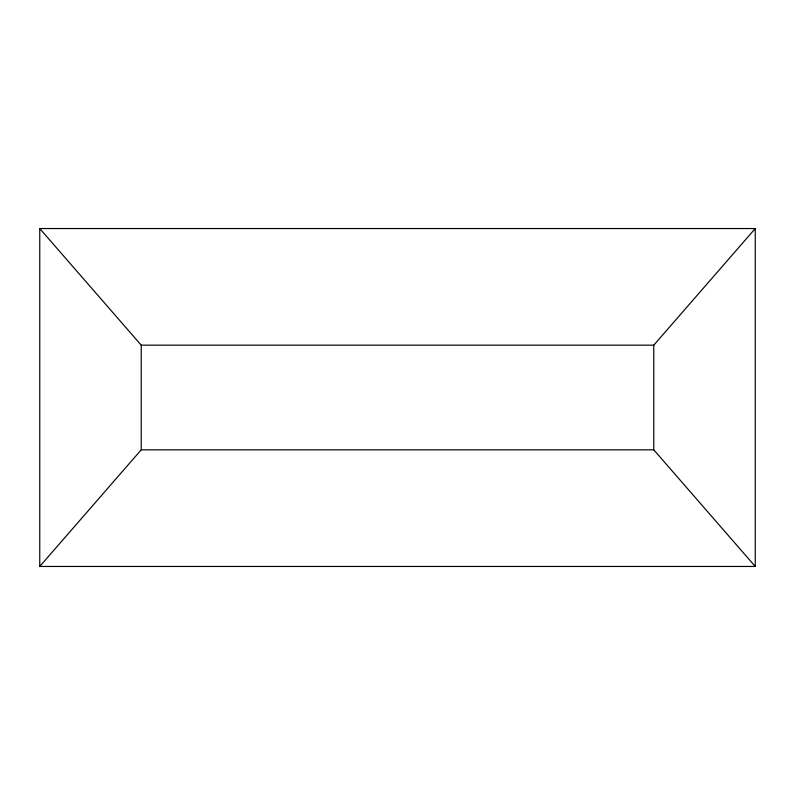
<?xml version="1.0" encoding="UTF-8"?>
<svg xmlns="http://www.w3.org/2000/svg" width="795" height="795" viewBox="0 0 795 795"><rect width="100%" height="100%" fill="white"/><g stroke="black" fill="none" stroke-linecap="round" stroke-linejoin="round"><path stroke-width="1.19" d="M39.75 566.457L141.222 449.831L141.222 345.169L39.75 228.543L755.25 228.543L755.25 566.457L39.75 566.457L39.75 228.543M755.25 566.457L653.778 449.831L653.778 345.169L755.25 228.543M141.222 345.169L653.778 345.169M141.222 449.831L653.778 449.831"/></g></svg>
